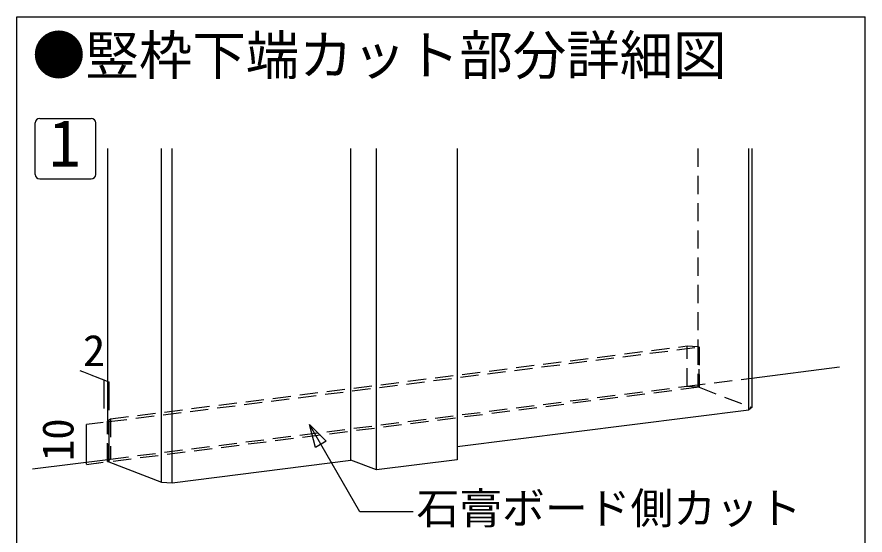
# Model space of a CAD drawing. Units: millimetres, scale not verified. Extents: x -1051 to 1051, y -744 to 744.
# Drawn here: x -482.5 to -202.5, y -428.6 to -257.5 of the extents above; entities that cross this region are included whole.
import ezdxf
from ezdxf.enums import TextEntityAlignment as Align

# ---------------------------------------------------------------- set-up
doc = ezdxf.new("R2010")
doc.units = ezdxf.units.MM
doc.header["$LTSCALE"] = 5
doc.linetypes.add('DASHED1', pattern=[1.8, 1.2, -0.6])
doc.layers.add('5-0', color=7, linetype='Continuous')
doc.layers.add('5-1', color=5, linetype='Continuous')
doc.styles.add('ＭＳ ゴシック', font='')
doc.styles.get('ＭＳ ゴシック').set_extended_font_data('MS Gothic')

msp = doc.modelspace()

# ---------------------------------------------------------------- linework, layer by layer
at = {"layer": '5-0', "color": 3}
for p, q in [((-482.5, -577.5), (-482.5, -257.5)), ((-482.5, -257.5), (-202.5, -257.5)), ((-202.5, -577.5), (-202.5, -257.5))]:
    msp.add_line(p, q, dxfattribs=at)
at = {"layer": '5-0', "color": 1}
for p, q in [((-474.986, -290.977), (-457.986, -290.977)), ((-476.486, -309.477), (-476.486, -292.477)), ((-456.486, -309.477), (-456.486, -292.477)), ((-474.986, -310.977), (-457.986, -310.977))]:
    msp.add_line(p, q, dxfattribs=at)
at = {"layer": '5-0'}
for p, q in [((-452.559, -300.977), (-452.559, -390.977)), ((-434.749, -411.078), (-434.749, -300.977)), ((-431.263, -411.285), (-431.263, -300.977)), ((-372.226, -403.824), (-372.226, -300.977)), ((-363.745, -407.07), (-363.745, -300.977)), ((-337.179, -300.977), (-337.179, -403.713)), ((-240.871, -387.223), (-240.871, -300.977)), ((-239.929, -300.977), (-239.929, -386.457)), ((-239.929, -376.741), (-210.909, -373.074)), ((-337.179, -399.395), (-240.871, -387.223)), ((-239.929, -386.457), (-240.871, -387.223)), ((-452.559, -390.977), (-452.135, -391.139)), ((-452.135, -391.139), (-452.135, -404.424)), ((-477.34, -406.746), (-451.617, -403.495)), ((-452.135, -404.424), (-434.749, -411.078)), ((-431.263, -411.285), (-372.226, -403.824)), ((-363.745, -407.07), (-372.226, -403.824)), ((-337.179, -403.713), (-363.745, -407.07)), ((-434.749, -411.078), (-431.263, -411.285))]:
    msp.add_line(p, q, dxfattribs=at)
at = {"layer": '5-0', "linetype": 'DASHED1'}
for p, q in [((-257.739, -300.977), (-257.739, -366.356)), ((-257.739, -366.356), (-257.315, -366.518)), ((-257.315, -366.518), (-257.315, -379.802)), ((-261.225, -379.433), (-239.929, -376.741)), ((-257.315, -379.802), (-239.929, -386.457))]:
    msp.add_line(p, q, dxfattribs=at)
at = {"layer": '5-0', "color": 6}
msp.add_lwpolyline([(-351.74, -420.936), (-369.27, -420.936), (-385.905, -392.124)], dxfattribs=at)
msp.add_lwpolyline([(-383.894, -399.627), (-385.905, -392.124), (-380.412, -397.617)], close=True, dxfattribs=at)
at = {"layer": '5-0', "color": 1}
for centre, start, end in [((-474.986, -292.477), 90, 180), ((-457.986, -292.477), 0, 90), ((-474.986, -309.477), 180, 270), ((-457.986, -309.477), 270, 0)]:
    msp.add_arc(centre, 1.5, start, end, dxfattribs=at)
at = {"layer": '5-1', "color": 7, "linetype": 'DASHED1'}
for p, q in [((-452.135, -391.139), (-257.315, -366.518)), ((-451.617, -390.21), (-261.225, -366.148)), ((-261.225, -379.433), (-261.225, -366.148)), ((-261.225, -366.148), (-257.739, -366.356)), ((-257.315, -366.518), (-257.739, -366.356)), ((-257.739, -366.356), (-257.739, -379.64)), ((-257.315, -379.802), (-257.315, -366.518)), ((-257.315, -379.802), (-452.135, -404.424)), ((-451.617, -403.495), (-261.225, -379.433)), ((-261.225, -379.433), (-257.739, -379.64)), ((-257.739, -379.64), (-257.315, -379.802)), ((-452.559, -390.977), (-451.617, -390.21)), ((-452.559, -390.977), (-452.135, -391.139)), ((-452.559, -404.261), (-452.559, -390.977)), ((-452.135, -404.424), (-452.135, -391.139)), ((-451.617, -390.21), (-451.617, -403.495)), ((-451.617, -403.495), (-452.559, -404.261)), ((-452.559, -404.261), (-452.135, -404.424))]:
    msp.add_line(p, q, dxfattribs=at)
at = {"layer": '5-1'}
for p, q in [((-453.831, -377.303), (-453.831, -386.745)), ((-452.135, -377.953), (-452.135, -387.394)), ((-453.995, -391.374), (-459.565, -392.078)), ((-459.565, -405.164), (-459.565, -392.078)), ((-453.995, -404.659), (-456.24, -404.943))]:
    msp.add_line(p, q, dxfattribs=at)

# ---------------------------------------------------------------- texts
at = {"layer": '5-0', "style": 'ＭＳ ゴシック'}
for s, height, p in [('1', 15.52, (-471.989, -311.56)), ('石膏ボード側カット', 10.35, (-350.55, -427.991))]:
    msp.add_text(s, height=height, dxfattribs=at).set_placement(p, align=Align.BOTTOM_LEFT)

# ---------------------------------------------------------------- wipeouts: each hides what was drawn before it
msp.add_wipeout([(-477.5, -280.475), (-477.5, -262.836), (-247.842, -262.836), (-247.842, -280.475)])

# ---------------------------------------------------------------- next in the draw order: texts
msp.add_text('●竪枠下端カット部分詳細図', height=12.93, dxfattribs=at).set_placement((-477.5, -280.475), align=Align.BOTTOM_LEFT)

# ---------------------------------------------------------------- next in the draw order: wipeouts: each hides what was drawn before it
for points in [[(-460.729, -375.916), (-460.729, -361.805), (-453.392, -361.805), (-453.392, -375.916)], [(-460.728, -404.153), (-474.84, -404.153), (-474.84, -389.759), (-460.728, -389.759)]]:
    msp.add_wipeout(points)

# ---------------------------------------------------------------- next in the draw order: linework, layer by layer
at = {"layer": '5-1'}
for p, q in [((-461.76, -374.269), (-452.135, -377.953)), ((-453.995, -404.659), (-459.565, -405.363))]:
    msp.add_line(p, q, dxfattribs=at)

# ---------------------------------------------------------------- next in the draw order: texts
at = {"layer": '5-0', "style": 'ＭＳ ゴシック', "width": 1.05}
msp.add_text('2', height=10.35, dxfattribs=at).set_placement((-460.729, -375.916), align=Align.BOTTOM_LEFT)
at = {"layer": '5-0', "style": 'ＭＳ ゴシック'}
msp.add_text('10', height=10.35, rotation=90, dxfattribs=at).set_placement((-460.728, -404.153), align=Align.BOTTOM_LEFT)

doc.saveas('drawing.dxf')
